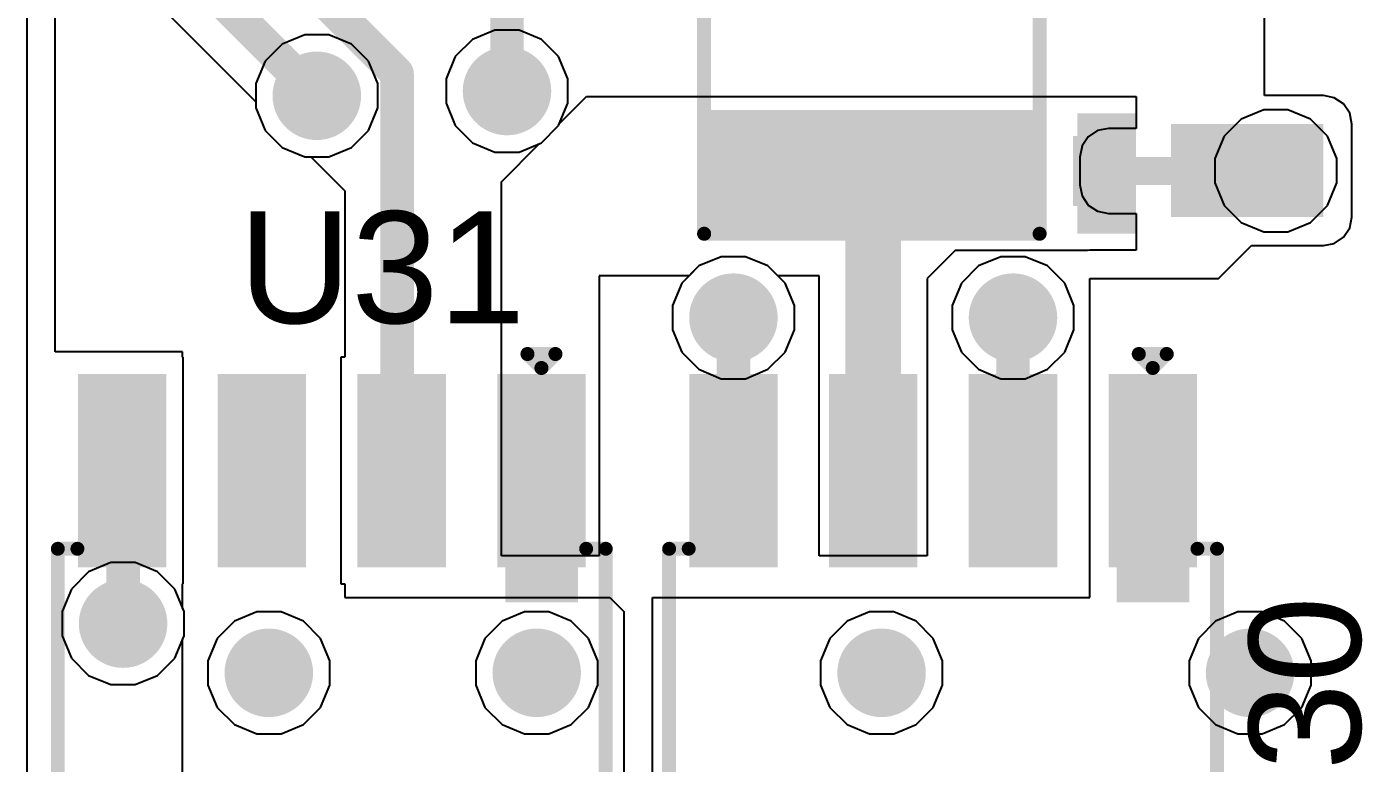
# Model space of a CAD drawing. Header units: millimetres. Extents: x 0 to 5423, y 0 to 5425.
# Drawn here: x 46.23 to 58.37, y 12.11 to 18.8 of the extents above; entities that cross this region are included whole.
import ezdxf

# ---------------------------------------------------------------- set-up
doc = ezdxf.new("R2010")
doc.units = ezdxf.units.MM
for name, color, linetype in [('BottomLayer', 5, 'Continuous'), ('BottomSolder', 6, 'Continuous'), ('TopLayer', 1, 'Continuous'), ('TopOverlay', 2, 'Continuous'), ('TopPaste', 8, 'Continuous'), ('TopSolder', 216, 'Continuous'), ('ViaHoleLayer', 16, 'Continuous')]:
    doc.layers.add(name, color=color, linetype=linetype)
doc.styles.add('Arial', font='', dxfattribs={"height": 0.2})
doc.styles.get('Arial').set_extended_font_data('Arial')

# ---------------------------------------------------------------- blocks, each defined once
blk = doc.blocks.new('N___T___P___51')
at = {"layer": 'TopLayer'}
for points in [[(-0.699, -0.318), (-0.699, 0.318), (-0.241, 0.318), (-0.241, -0.318)], [(0.241, -0.318), (0.241, 0.318), (0.699, 0.318), (0.699, -0.318)], [(-0.384, -0.126), (0.378, -0.126), (0.378, 0.128), (-0.384, 0.128)]]:
    blk.add_hatch(color=1, dxfattribs=at).paths.add_polyline_path(points)
at = {"layer": 'TopPaste'}
for points in [[(-0.699, -0.318), (-0.699, 0.318), (-0.241, 0.318), (-0.241, -0.318)], [(0.241, -0.318), (0.241, 0.318), (0.699, 0.318), (0.699, -0.318)]]:
    blk.add_hatch(color=8, dxfattribs=at).paths.add_polyline_path(points)
blk = doc.blocks.new('SOIC_8_112')
at = {"layer": 'TopLayer'}
for points in [[(-1.925, 2.205), (-1.925, 1.605), (-3.475, 1.605), (-3.475, 2.205)], [(3.475, 2.205), (3.475, 1.605), (1.925, 1.605), (1.925, 2.205)], [(-1.925, 0.935), (-1.925, 0.335), (-3.475, 0.335), (-3.475, 0.935)], [(3.475, 0.935), (3.475, 0.335), (1.925, 0.335), (1.925, 0.935)], [(-1.925, -0.335), (-1.925, -0.935), (-3.475, -0.935), (-3.475, -0.335)], [(3.475, -0.335), (3.475, -0.935), (1.925, -0.935), (1.925, -0.335)], [(-1.925, -1.605), (-1.925, -2.205), (-3.475, -2.205), (-3.475, -1.605)], [(3.475, -1.605), (3.475, -2.205), (1.925, -2.205), (1.925, -1.605)]]:
    blk.add_hatch(color=1, dxfattribs=at).paths.add_polyline_path(points)
at = {"layer": 'TopOverlay'}
blk.add_hatch(color=2, dxfattribs=at).paths.add_polyline_path([(-1.833, 1.577), (-1.503, 1.577), (-1.503, 2.237), (-1.833, 2.237)])
at = {"layer": 'TopPaste'}
for points in [[(-1.925, 2.205), (-1.925, 1.605), (-3.475, 1.605), (-3.475, 2.205)], [(3.475, 2.205), (3.475, 1.605), (1.925, 1.605), (1.925, 2.205)], [(-1.925, 0.935), (-1.925, 0.335), (-3.475, 0.335), (-3.475, 0.935)], [(3.475, 0.935), (3.475, 0.335), (1.925, 0.335), (1.925, 0.935)], [(-1.925, -0.335), (-1.925, -0.935), (-3.475, -0.935), (-3.475, -0.335)], [(3.475, -0.335), (3.475, -0.935), (1.925, -0.935), (1.925, -0.335)], [(-1.925, -1.605), (-1.925, -2.205), (-3.475, -2.205), (-3.475, -1.605)], [(3.475, -1.605), (3.475, -2.205), (1.925, -2.205), (1.925, -1.605)]]:
    blk.add_hatch(color=8, dxfattribs=at).paths.add_polyline_path(points)
at = {"layer": 'TopSolder'}
for points in [[(-1.823, 2.307), (-1.823, 1.503), (-3.577, 1.503), (-3.577, 2.307)], [(3.577, 2.307), (3.577, 1.503), (1.823, 1.503), (1.823, 2.307)], [(-1.823, 1.037), (-1.823, 0.233), (-3.577, 0.233), (-3.577, 1.037)], [(3.577, 1.037), (3.577, 0.233), (1.823, 0.233), (1.823, 1.037)], [(-1.823, -0.233), (-1.823, -1.037), (-3.577, -1.037), (-3.577, -0.233)], [(3.577, -0.233), (3.577, -1.037), (1.823, -1.037), (1.823, -0.233)], [(-1.823, -1.503), (-1.823, -2.307), (-3.577, -2.307), (-3.577, -1.503)], [(3.577, -1.503), (3.577, -2.307), (1.823, -2.307), (1.823, -1.503)]]:
    blk.add_hatch(color=216, dxfattribs=at).paths.add_polyline_path(points)
at = {"layer": 'TopOverlay', "const_width": 0.127}
for points in [[(1.991, 2.489), (-1.991, 2.489)], [(-1.991, 2.311), (-1.991, 2.489)], [(1.991, 2.311), (1.991, 2.489)], [(-3.759, 1.778), (-3.759, 2.032)], [(-3.632, 1.905), (-3.759, 2.032)], [(-3.759, 1.778), (-3.632, 1.905)], [(-1.991, -2.489), (-1.991, -2.311)], [(1.991, -2.489), (1.991, -2.311)], [(1.991, -2.489), (-1.991, -2.489)]]:
    blk.add_lwpolyline(points, dxfattribs=at)
at = {"layer": 'TopOverlay', "const_width": 0.0635}
for points in [[(-2.022, 2.489, 1), (-1.959, 2.489, 1)], [(-2.022, 2.489, 1), (-1.959, 2.489, 1)], [(1.959, 2.489, 1), (2.022, 2.489, 1)], [(1.959, 2.489, 1), (2.022, 2.489, 1)], [(-2.022, 2.311, 1), (-1.959, 2.311, 1)], [(1.959, 2.311, 1), (2.022, 2.311, 1)], [(-3.791, 2.032, 1), (-3.727, 2.032, 1)], [(-3.791, 2.032, 1), (-3.727, 2.032, 1)], [(-3.664, 1.905, 1), (-3.6, 1.905, 1)], [(-3.664, 1.905, 1), (-3.6, 1.905, 1)], [(-3.791, 1.778, 1), (-3.727, 1.778, 1)], [(-3.791, 1.778, 1), (-3.727, 1.778, 1)], [(-2.022, -2.311, 1), (-1.959, -2.311, 1)], [(1.959, -2.311, 1), (2.022, -2.311, 1)], [(-2.022, -2.489, 1), (-1.959, -2.489, 1)], [(-2.022, -2.489, 1), (-1.959, -2.489, 1)], [(1.959, -2.489, 1), (2.022, -2.489, 1)], [(1.959, -2.489, 1), (2.022, -2.489, 1)]]:
    blk.add_lwpolyline(points, format="xyb", close=True, dxfattribs=at)
blk = doc.blocks.new('SOIC_8_113')
at = {"layer": 'TopLayer'}
for points in [[(-1.925, 2.205), (-1.925, 1.605), (-3.475, 1.605), (-3.475, 2.205)], [(3.475, 2.205), (3.475, 1.605), (1.925, 1.605), (1.925, 2.205)], [(-1.925, 0.935), (-1.925, 0.335), (-3.475, 0.335), (-3.475, 0.935)], [(3.475, 0.935), (3.475, 0.335), (1.925, 0.335), (1.925, 0.935)], [(-1.925, -0.335), (-1.925, -0.935), (-3.475, -0.935), (-3.475, -0.335)], [(3.475, -0.335), (3.475, -0.935), (1.925, -0.935), (1.925, -0.335)], [(-1.925, -1.605), (-1.925, -2.205), (-3.475, -2.205), (-3.475, -1.605)], [(3.475, -1.605), (3.475, -2.205), (1.925, -2.205), (1.925, -1.605)]]:
    blk.add_hatch(color=1, dxfattribs=at).paths.add_polyline_path(points)
at = {"layer": 'TopOverlay'}
blk.add_hatch(color=2, dxfattribs=at).paths.add_polyline_path([(-1.833, 1.577), (-1.503, 1.577), (-1.503, 2.237), (-1.833, 2.237)])
at = {"layer": 'TopPaste'}
for points in [[(-1.925, 2.205), (-1.925, 1.605), (-3.475, 1.605), (-3.475, 2.205)], [(3.475, 2.205), (3.475, 1.605), (1.925, 1.605), (1.925, 2.205)], [(-1.925, 0.935), (-1.925, 0.335), (-3.475, 0.335), (-3.475, 0.935)], [(3.475, 0.935), (3.475, 0.335), (1.925, 0.335), (1.925, 0.935)], [(-1.925, -0.335), (-1.925, -0.935), (-3.475, -0.935), (-3.475, -0.335)], [(3.475, -0.335), (3.475, -0.935), (1.925, -0.935), (1.925, -0.335)], [(-1.925, -1.605), (-1.925, -2.205), (-3.475, -2.205), (-3.475, -1.605)], [(3.475, -1.605), (3.475, -2.205), (1.925, -2.205), (1.925, -1.605)]]:
    blk.add_hatch(color=8, dxfattribs=at).paths.add_polyline_path(points)
at = {"layer": 'TopSolder'}
for points in [[(-1.823, 2.307), (-1.823, 1.503), (-3.577, 1.503), (-3.577, 2.307)], [(3.577, 2.307), (3.577, 1.503), (1.823, 1.503), (1.823, 2.307)], [(-1.823, 1.037), (-1.823, 0.233), (-3.577, 0.233), (-3.577, 1.037)], [(3.577, 1.037), (3.577, 0.233), (1.823, 0.233), (1.823, 1.037)], [(-1.823, -0.233), (-1.823, -1.037), (-3.577, -1.037), (-3.577, -0.233)], [(3.577, -0.233), (3.577, -1.037), (1.823, -1.037), (1.823, -0.233)], [(-1.823, -1.503), (-1.823, -2.307), (-3.577, -2.307), (-3.577, -1.503)], [(3.577, -1.503), (3.577, -2.307), (1.823, -2.307), (1.823, -1.503)]]:
    blk.add_hatch(color=216, dxfattribs=at).paths.add_polyline_path(points)
at = {"layer": 'TopOverlay', "const_width": 0.127}
for points in [[(1.991, 2.489), (-1.991, 2.489)], [(-1.991, 2.311), (-1.991, 2.489)], [(1.991, 2.311), (1.991, 2.489)], [(-3.759, 1.778), (-3.759, 2.032)], [(-3.632, 1.905), (-3.759, 2.032)], [(-3.759, 1.778), (-3.632, 1.905)], [(-1.991, -2.489), (-1.991, -2.311)], [(1.991, -2.489), (1.991, -2.311)], [(1.991, -2.489), (-1.991, -2.489)]]:
    blk.add_lwpolyline(points, dxfattribs=at)
at = {"layer": 'TopOverlay', "const_width": 0.0635}
for points in [[(-2.022, 2.489, 1), (-1.959, 2.489, 1)], [(-2.022, 2.489, 1), (-1.959, 2.489, 1)], [(1.959, 2.489, 1), (2.022, 2.489, 1)], [(1.959, 2.489, 1), (2.022, 2.489, 1)], [(-2.022, 2.311, 1), (-1.959, 2.311, 1)], [(1.959, 2.311, 1), (2.022, 2.311, 1)], [(-3.791, 2.032, 1), (-3.727, 2.032, 1)], [(-3.791, 2.032, 1), (-3.727, 2.032, 1)], [(-3.664, 1.905, 1), (-3.6, 1.905, 1)], [(-3.664, 1.905, 1), (-3.6, 1.905, 1)], [(-3.791, 1.778, 1), (-3.727, 1.778, 1)], [(-3.791, 1.778, 1), (-3.727, 1.778, 1)], [(-2.022, -2.311, 1), (-1.959, -2.311, 1)], [(1.959, -2.311, 1), (2.022, -2.311, 1)], [(-2.022, -2.489, 1), (-1.959, -2.489, 1)], [(-2.022, -2.489, 1), (-1.959, -2.489, 1)], [(1.959, -2.489, 1), (2.022, -2.489, 1)], [(1.959, -2.489, 1), (2.022, -2.489, 1)]]:
    blk.add_lwpolyline(points, format="xyb", close=True, dxfattribs=at)
blk = doc.blocks.new('RES_2010_180')
at = {"layer": 'TopLayer'}
for points in [[(-2.8, 1.4), (-1.9, 1.4), (-1.9, -1.4), (-2.8, -1.4)], [(1.9, 1.4), (2.8, 1.4), (2.8, -1.4), (1.9, -1.4)]]:
    blk.add_hatch(color=1, dxfattribs=at).paths.add_polyline_path(points)
at = {"layer": 'TopPaste'}
for points in [[(-2.8, 1.4), (-1.9, 1.4), (-1.9, -1.4), (-2.8, -1.4)], [(1.9, 1.4), (2.8, 1.4), (2.8, -1.4), (1.9, -1.4)]]:
    blk.add_hatch(color=8, dxfattribs=at).paths.add_polyline_path(points)
at = {"layer": 'TopSolder'}
for points in [[(-2.902, 1.502), (-1.798, 1.502), (-1.798, -1.502), (-2.902, -1.502)], [(1.798, 1.502), (2.902, 1.502), (2.902, -1.502), (1.798, -1.502)]]:
    blk.add_hatch(color=216, dxfattribs=at).paths.add_polyline_path(points)
at = {"layer": 'TopOverlay', "const_width": 0.127}
for points in [[(2.921, 1.524), (-2.921, 1.524)], [(-2.921, -1.524), (-2.921, 1.524)], [(2.921, -1.524), (2.921, 1.524)], [(2.921, -1.524), (-2.921, -1.524)]]:
    blk.add_lwpolyline(points, dxfattribs=at)
at = {"layer": 'TopOverlay', "const_width": 0.0635}
for points in [[(-2.953, 1.524, 1), (-2.889, 1.524, 1)], [(-2.953, 1.524, 1), (-2.889, 1.524, 1)], [(2.889, 1.524, 1), (2.953, 1.524, 1)], [(2.889, 1.524, 1), (2.953, 1.524, 1)], [(-2.953, -1.524, 1), (-2.889, -1.524, 1)], [(-2.953, -1.524, 1), (-2.889, -1.524, 1)], [(2.889, -1.524, 1), (2.953, -1.524, 1)], [(2.889, -1.524, 1), (2.953, -1.524, 1)]]:
    blk.add_lwpolyline(points, format="xyb", close=True, dxfattribs=at)

msp = doc.modelspace()

# ---------------------------------------------------------------- hatches: boundary and pattern name
at = {"layer": 'BottomLayer'}
h = msp.add_hatch(color=5, dxfattribs=at)
edge = h.paths.add_edge_path()
edge.add_arc((48.869, 18.169), 0.3, 0, 360)
h = msp.add_hatch(color=5, dxfattribs=at)
edge = h.paths.add_edge_path()
edge.add_arc((50.597, 18.212), 0.3, 0, 360)
h = msp.add_hatch(color=5, dxfattribs=at)
edge = h.paths.add_edge_path()
edge.add_arc((57.582, 17.487), 0.3, 0, 360)
h = msp.add_hatch(color=5, dxfattribs=at)
edge = h.paths.add_edge_path()
edge.add_arc((52.654, 16.154), 0.3, 0, 360)
h = msp.add_hatch(color=5, dxfattribs=at)
edge = h.paths.add_edge_path()
edge.add_arc((55.194, 16.154), 0.3, 0, 360)
h = msp.add_hatch(color=5, dxfattribs=at)
edge = h.paths.add_edge_path()
edge.add_arc((47.109, 13.376), 0.3, 0, 360)
h = msp.add_hatch(color=5, dxfattribs=at)
edge = h.paths.add_edge_path()
edge.add_arc((48.433, 12.929), 0.3, 0, 360)
h = msp.add_hatch(color=5, dxfattribs=at)
edge = h.paths.add_edge_path()
edge.add_arc((50.867, 12.929), 0.3, 0, 360)
h = msp.add_hatch(color=5, dxfattribs=at)
edge = h.paths.add_edge_path()
edge.add_arc((54, 12.929), 0.3, 0, 360)
h = msp.add_hatch(color=5, dxfattribs=at)
edge = h.paths.add_edge_path()
edge.add_arc((57.348, 12.929), 0.3, 0, 360)
at = {"layer": 'BottomSolder'}
h = msp.add_hatch(color=6, dxfattribs=at)
edge = h.paths.add_edge_path()
edge.add_arc((48.869, 18.169), 0.402, 0, 360)
h = msp.add_hatch(color=6, dxfattribs=at)
edge = h.paths.add_edge_path()
edge.add_arc((50.597, 18.212), 0.402, 0, 360)
h = msp.add_hatch(color=6, dxfattribs=at)
edge = h.paths.add_edge_path()
edge.add_arc((57.582, 17.487), 0.402, 0, 360)
h = msp.add_hatch(color=6, dxfattribs=at)
edge = h.paths.add_edge_path()
edge.add_arc((52.654, 16.154), 0.402, 0, 360)
h = msp.add_hatch(color=6, dxfattribs=at)
edge = h.paths.add_edge_path()
edge.add_arc((55.194, 16.154), 0.402, 0, 360)
h = msp.add_hatch(color=6, dxfattribs=at)
edge = h.paths.add_edge_path()
edge.add_arc((47.109, 13.376), 0.402, 0, 360)
h = msp.add_hatch(color=6, dxfattribs=at)
edge = h.paths.add_edge_path()
edge.add_arc((48.433, 12.929), 0.402, 0, 360)
h = msp.add_hatch(color=6, dxfattribs=at)
edge = h.paths.add_edge_path()
edge.add_arc((50.867, 12.929), 0.402, 0, 360)
h = msp.add_hatch(color=6, dxfattribs=at)
edge = h.paths.add_edge_path()
edge.add_arc((54, 12.929), 0.402, 0, 360)
h = msp.add_hatch(color=6, dxfattribs=at)
edge = h.paths.add_edge_path()
edge.add_arc((57.348, 12.929), 0.402, 0, 360)
at = {"layer": 'TopLayer'}
h = msp.add_hatch(color=1, dxfattribs=at)
edge = h.paths.add_edge_path()
edge.add_arc((48.869, 18.169), 0.3, 0, 360)
h = msp.add_hatch(color=1, dxfattribs=at)
edge = h.paths.add_edge_path()
edge.add_arc((50.597, 18.212), 0.3, 0, 360)
for points in [[(55.778, 16.916), (56.312, 16.916), (56.312, 18.009), (55.778, 18.009)], [(56.629, 17.068), (58.014, 17.068), (58.014, 17.912), (56.629, 17.912)]]:
    msp.add_hatch(color=1, dxfattribs=at).paths.add_polyline_path(points)
h = msp.add_hatch(color=1, dxfattribs=at)
edge = h.paths.add_edge_path()
edge.add_arc((57.582, 17.487), 0.3, 0, 360)
h = msp.add_hatch(color=1, dxfattribs=at)
edge = h.paths.add_edge_path()
edge.add_arc((52.654, 16.154), 0.3, 0, 360)
h = msp.add_hatch(color=1, dxfattribs=at)
edge = h.paths.add_edge_path()
edge.add_arc((55.194, 16.154), 0.3, 0, 360)
h = msp.add_hatch(color=1, dxfattribs=at)
edge = h.paths.add_edge_path()
edge.add_arc((47.109, 13.376), 0.3, 0, 360)
h = msp.add_hatch(color=1, dxfattribs=at)
edge = h.paths.add_edge_path()
edge.add_arc((48.433, 12.929), 0.3, 0, 360)
h = msp.add_hatch(color=1, dxfattribs=at)
edge = h.paths.add_edge_path()
edge.add_arc((50.867, 12.929), 0.3, 0, 360)
h = msp.add_hatch(color=1, dxfattribs=at)
edge = h.paths.add_edge_path()
edge.add_arc((54, 12.929), 0.3, 0, 360)
h = msp.add_hatch(color=1, dxfattribs=at)
edge = h.paths.add_edge_path()
edge.add_arc((57.348, 12.929), 0.3, 0, 360)
at = {"layer": 'TopSolder'}
h = msp.add_hatch(color=216, dxfattribs=at)
edge = h.paths.add_edge_path()
edge.add_arc((48.869, 18.169), 0.402, 0, 360)
h = msp.add_hatch(color=216, dxfattribs=at)
edge = h.paths.add_edge_path()
edge.add_arc((50.597, 18.212), 0.402, 0, 360)
h = msp.add_hatch(color=216, dxfattribs=at)
edge = h.paths.add_edge_path()
edge.add_arc((57.582, 17.487), 0.402, 0, 360)
h = msp.add_hatch(color=216, dxfattribs=at)
edge = h.paths.add_edge_path()
edge.add_arc((52.654, 16.154), 0.402, 0, 360)
h = msp.add_hatch(color=216, dxfattribs=at)
edge = h.paths.add_edge_path()
edge.add_arc((55.194, 16.154), 0.402, 0, 360)
h = msp.add_hatch(color=216, dxfattribs=at)
edge = h.paths.add_edge_path()
edge.add_arc((47.109, 13.376), 0.402, 0, 360)
h = msp.add_hatch(color=216, dxfattribs=at)
edge = h.paths.add_edge_path()
edge.add_arc((48.433, 12.929), 0.402, 0, 360)
h = msp.add_hatch(color=216, dxfattribs=at)
edge = h.paths.add_edge_path()
edge.add_arc((50.867, 12.929), 0.402, 0, 360)
h = msp.add_hatch(color=216, dxfattribs=at)
edge = h.paths.add_edge_path()
edge.add_arc((54, 12.929), 0.402, 0, 360)
h = msp.add_hatch(color=216, dxfattribs=at)
edge = h.paths.add_edge_path()
edge.add_arc((57.348, 12.929), 0.402, 0, 360)
at = {"layer": 'ViaHoleLayer'}
h = msp.add_hatch(color=16, dxfattribs=at)
edge = h.paths.add_edge_path()
edge.add_arc((50.597, 18.212), 0.15, 0, 360)
h = msp.add_hatch(color=16, dxfattribs=at)
edge = h.paths.add_edge_path()
edge.add_arc((48.869, 18.169), 0.15, 0, 360)
h = msp.add_hatch(color=16, dxfattribs=at)
edge = h.paths.add_edge_path()
edge.add_arc((57.582, 17.487), 0.15, 0, 360)
h = msp.add_hatch(color=16, dxfattribs=at)
edge = h.paths.add_edge_path()
edge.add_arc((52.654, 16.154), 0.15, 0, 360)
h = msp.add_hatch(color=16, dxfattribs=at)
edge = h.paths.add_edge_path()
edge.add_arc((55.194, 16.154), 0.15, 0, 360)
h = msp.add_hatch(color=16, dxfattribs=at)
edge = h.paths.add_edge_path()
edge.add_arc((47.109, 13.376), 0.15, 0, 360)
h = msp.add_hatch(color=16, dxfattribs=at)
edge = h.paths.add_edge_path()
edge.add_arc((48.433, 12.929), 0.15, 0, 360)
h = msp.add_hatch(color=16, dxfattribs=at)
edge = h.paths.add_edge_path()
edge.add_arc((50.867, 12.929), 0.15, 0, 360)
h = msp.add_hatch(color=16, dxfattribs=at)
edge = h.paths.add_edge_path()
edge.add_arc((54, 12.929), 0.15, 0, 360)
h = msp.add_hatch(color=16, dxfattribs=at)
edge = h.paths.add_edge_path()
edge.add_arc((57.348, 12.929), 0.15, 0, 360)

# ---------------------------------------------------------------- linework, layer by layer
at = {"layer": 'BottomLayer'}
for p, q in [((48.759, 18.723), (48.555, 18.639)), ((48.979, 18.723), (48.759, 18.723)), ((49.183, 18.639), (48.979, 18.723)), ((50.487, 18.766), (50.283, 18.681)), ((50.707, 18.766), (50.487, 18.766)), ((50.911, 18.681), (50.707, 18.766)), ((48.555, 18.639), (48.399, 18.483)), ((49.339, 18.483), (49.183, 18.639)), ((50.283, 18.681), (50.127, 18.526)), ((51.066, 18.526), (50.911, 18.681)), ((48.399, 18.483), (48.315, 18.279)), ((49.423, 18.279), (49.339, 18.483)), ((50.127, 18.526), (50.043, 18.322)), ((51.151, 18.322), (51.066, 18.526)), ((48.315, 18.279), (48.315, 18.059)), ((49.423, 18.059), (49.423, 18.279)), ((50.043, 18.322), (50.043, 18.102)), ((51.151, 18.102), (51.151, 18.322)), ((50.043, 18.102), (50.127, 17.898)), ((51.066, 17.898), (51.151, 18.102)), ((48.315, 18.059), (48.399, 17.855)), ((49.339, 17.855), (49.423, 18.059)), ((57.472, 18.041), (57.268, 17.957)), ((57.692, 18.041), (57.472, 18.041)), ((57.896, 17.957), (57.692, 18.041)), ((48.399, 17.855), (48.555, 17.699)), ((49.183, 17.699), (49.339, 17.855)), ((50.127, 17.898), (50.283, 17.742)), ((50.911, 17.742), (51.066, 17.898)), ((57.268, 17.957), (57.112, 17.801)), ((58.051, 17.801), (57.896, 17.957)), ((50.283, 17.742), (50.487, 17.658)), ((50.707, 17.658), (50.911, 17.742)), ((57.112, 17.801), (57.028, 17.598)), ((58.136, 17.598), (58.051, 17.801)), ((48.555, 17.699), (48.759, 17.615)), ((48.759, 17.615), (48.979, 17.615)), ((48.979, 17.615), (49.183, 17.699)), ((50.487, 17.658), (50.707, 17.658)), ((57.028, 17.598), (57.028, 17.377)), ((58.136, 17.377), (58.136, 17.598)), ((57.028, 17.377), (57.112, 17.174)), ((58.051, 17.174), (58.136, 17.377)), ((57.112, 17.174), (57.268, 17.018)), ((57.896, 17.018), (58.051, 17.174)), ((57.268, 17.018), (57.472, 16.933)), ((57.692, 16.933), (57.896, 17.018)), ((57.472, 16.933), (57.692, 16.933)), ((52.34, 16.624), (52.185, 16.468)), ((52.544, 16.708), (52.34, 16.624)), ((52.764, 16.708), (52.544, 16.708)), ((52.968, 16.624), (52.764, 16.708)), ((53.124, 16.468), (52.968, 16.624)), ((54.88, 16.624), (54.725, 16.468)), ((55.084, 16.708), (54.88, 16.624)), ((55.304, 16.708), (55.084, 16.708)), ((55.508, 16.624), (55.304, 16.708)), ((55.664, 16.468), (55.508, 16.624)), ((52.185, 16.468), (52.1, 16.265)), ((53.208, 16.265), (53.124, 16.468)), ((54.725, 16.468), (54.64, 16.265)), ((55.748, 16.265), (55.664, 16.468)), ((52.1, 16.265), (52.1, 16.044)), ((53.208, 16.044), (53.208, 16.265)), ((54.64, 16.265), (54.64, 16.044)), ((55.748, 16.044), (55.748, 16.265)), ((52.1, 16.044), (52.185, 15.841)), ((53.124, 15.841), (53.208, 16.044)), ((54.64, 16.044), (54.725, 15.841)), ((55.664, 15.841), (55.748, 16.044)), ((52.185, 15.841), (52.34, 15.685)), ((52.968, 15.685), (53.124, 15.841)), ((54.725, 15.841), (54.88, 15.685)), ((55.508, 15.685), (55.664, 15.841)), ((52.34, 15.685), (52.544, 15.6)), ((52.764, 15.6), (52.968, 15.685)), ((54.88, 15.685), (55.084, 15.6)), ((55.304, 15.6), (55.508, 15.685)), ((52.544, 15.6), (52.764, 15.6)), ((55.084, 15.6), (55.304, 15.6)), ((46.795, 13.845), (46.639, 13.689)), ((46.998, 13.93), (46.795, 13.845)), ((47.219, 13.93), (46.998, 13.93)), ((47.422, 13.845), (47.219, 13.93)), ((47.578, 13.689), (47.422, 13.845)), ((46.639, 13.689), (46.555, 13.486)), ((47.663, 13.486), (47.578, 13.689)), ((46.555, 13.486), (46.555, 13.265)), ((47.663, 13.265), (47.663, 13.486)), ((48.323, 13.483), (48.12, 13.398)), ((48.544, 13.483), (48.323, 13.483)), ((48.747, 13.398), (48.544, 13.483)), ((50.757, 13.483), (50.553, 13.398)), ((50.977, 13.483), (50.757, 13.483)), ((51.181, 13.398), (50.977, 13.483)), ((53.89, 13.483), (53.687, 13.398)), ((54.111, 13.483), (53.89, 13.483)), ((54.314, 13.398), (54.111, 13.483)), ((57.238, 13.483), (57.035, 13.398)), ((57.459, 13.483), (57.238, 13.483)), ((57.662, 13.398), (57.459, 13.483)), ((48.12, 13.398), (47.964, 13.242)), ((48.903, 13.242), (48.747, 13.398)), ((50.553, 13.398), (50.397, 13.242)), ((51.337, 13.242), (51.181, 13.398)), ((53.687, 13.398), (53.531, 13.242)), ((54.47, 13.242), (54.314, 13.398)), ((57.035, 13.398), (56.879, 13.242)), ((57.818, 13.242), (57.662, 13.398)), ((46.555, 13.265), (46.639, 13.062)), ((47.578, 13.062), (47.663, 13.265)), ((47.964, 13.242), (47.879, 13.039)), ((48.987, 13.039), (48.903, 13.242)), ((50.397, 13.242), (50.313, 13.039)), ((51.421, 13.039), (51.337, 13.242)), ((53.531, 13.242), (53.446, 13.039)), ((54.554, 13.039), (54.47, 13.242)), ((56.879, 13.242), (56.794, 13.039)), ((57.902, 13.039), (57.818, 13.242)), ((46.639, 13.062), (46.795, 12.906)), ((47.422, 12.906), (47.578, 13.062)), ((47.879, 13.039), (47.879, 12.818)), ((48.987, 12.818), (48.987, 13.039)), ((50.313, 13.039), (50.313, 12.818)), ((51.421, 12.818), (51.421, 13.039)), ((53.446, 13.039), (53.446, 12.818)), ((54.554, 12.818), (54.554, 13.039)), ((56.794, 13.039), (56.794, 12.818)), ((57.902, 12.818), (57.902, 13.039)), ((46.795, 12.906), (46.998, 12.822)), ((47.219, 12.822), (47.422, 12.906)), ((46.998, 12.822), (47.219, 12.822)), ((47.879, 12.818), (47.964, 12.615)), ((48.903, 12.615), (48.987, 12.818)), ((50.313, 12.818), (50.397, 12.615)), ((51.337, 12.615), (51.421, 12.818)), ((53.446, 12.818), (53.531, 12.615)), ((54.47, 12.615), (54.554, 12.818)), ((56.794, 12.818), (56.879, 12.615)), ((57.818, 12.615), (57.902, 12.818)), ((47.964, 12.615), (48.12, 12.459)), ((48.747, 12.459), (48.903, 12.615)), ((50.397, 12.615), (50.553, 12.459)), ((51.181, 12.459), (51.337, 12.615)), ((53.531, 12.615), (53.687, 12.459)), ((54.314, 12.459), (54.47, 12.615)), ((56.879, 12.615), (57.035, 12.459)), ((57.662, 12.459), (57.818, 12.615)), ((48.12, 12.459), (48.323, 12.375)), ((48.544, 12.375), (48.747, 12.459)), ((50.553, 12.459), (50.757, 12.375)), ((50.977, 12.375), (51.181, 12.459)), ((53.687, 12.459), (53.89, 12.375)), ((54.111, 12.375), (54.314, 12.459)), ((57.035, 12.459), (57.238, 12.375)), ((57.459, 12.375), (57.662, 12.459)), ((48.323, 12.375), (48.544, 12.375)), ((50.757, 12.375), (50.977, 12.375)), ((53.89, 12.375), (54.111, 12.375)), ((57.238, 12.375), (57.459, 12.375))]:
    msp.add_line(p, q, dxfattribs=at)
at = {"layer": 'TopLayer'}
for p, q in [((46.492, 15.844), (46.492, 23.279)), ((57.48, 18.171), (57.48, 21.522)), ((46.233, 19.398), (46.233, 13.91)), ((47.296, 19.133), (48.315, 18.114)), ((48.315, 18.114), (48.315, 18.059)), ((51.075, 17.918), (51.318, 18.161)), ((51.318, 18.161), (56.312, 18.161)), ((56.312, 18.161), (56.312, 17.872)), ((58.014, 18.171), (57.48, 18.171)), ((58.113, 18.151), (58.014, 18.171)), ((58.197, 18.095), (58.113, 18.151)), ((58.253, 18.011), (58.197, 18.095)), ((48.315, 18.059), (48.399, 17.855)), ((58.273, 17.912), (58.253, 18.011)), ((48.399, 17.855), (48.555, 17.699)), ((50.911, 17.742), (51.066, 17.898)), ((51.066, 17.898), (51.075, 17.918)), ((55.962, 17.853), (55.878, 17.797)), ((56.061, 17.872), (55.962, 17.853)), ((56.312, 17.872), (56.061, 17.872)), ((58.273, 17.068), (58.273, 17.912)), ((50.546, 17.389), (50.89, 17.734)), ((50.89, 17.734), (50.911, 17.742)), ((55.878, 17.797), (55.822, 17.713)), ((48.555, 17.699), (48.759, 17.615)), ((48.759, 17.615), (48.814, 17.615)), ((48.814, 17.615), (49.124, 17.306)), ((55.822, 17.713), (55.802, 17.613)), ((55.802, 17.613), (55.802, 17.359)), ((50.546, 13.99), (50.546, 17.389)), ((55.802, 17.359), (55.822, 17.26)), ((49.124, 17.306), (49.124, 15.794)), ((55.822, 17.26), (55.878, 17.176)), ((55.878, 17.176), (55.962, 17.12)), ((55.962, 17.12), (56.061, 17.1)), ((56.061, 17.1), (56.312, 17.1)), ((56.312, 17.1), (56.312, 16.768)), ((58.253, 16.969), (58.273, 17.068)), ((58.113, 16.829), (58.197, 16.885)), ((58.197, 16.885), (58.253, 16.969)), ((54.669, 16.764), (54.415, 16.51)), ((55.871, 16.764), (54.669, 16.764)), ((55.893, 16.768), (55.871, 16.764)), ((56.312, 16.768), (55.893, 16.768)), ((57.061, 16.509), (57.361, 16.809)), ((57.361, 16.809), (58.014, 16.809)), ((58.014, 16.809), (58.113, 16.829)), ((52.34, 16.624), (52.252, 16.535)), ((52.544, 16.708), (52.34, 16.624)), ((52.764, 16.708), (52.544, 16.708)), ((52.968, 16.624), (52.764, 16.708)), ((53.057, 16.535), (52.968, 16.624)), ((52.252, 16.535), (51.434, 16.535)), ((51.434, 16.535), (51.434, 13.99)), ((53.434, 16.535), (53.057, 16.535)), ((53.434, 13.99), (53.434, 16.535)), ((54.415, 16.51), (54.415, 13.99)), ((55.893, 16.382), (55.893, 16.509)), ((55.893, 16.509), (57.061, 16.509)), ((55.893, 13.613), (55.893, 16.382)), ((47.65, 15.844), (46.492, 15.844)), ((47.65, 15.794), (47.65, 15.844)), ((47.654, 15.794), (47.65, 15.794)), ((47.654, 13.736), (47.654, 15.794)), ((49.124, 15.794), (49.086, 15.794)), ((49.086, 15.794), (49.086, 13.736)), ((51.434, 13.99), (50.546, 13.99)), ((54.415, 13.99), (53.434, 13.99)), ((46.233, 13.91), (46.233, 11.48)), ((47.65, 13.515), (47.65, 13.736)), ((47.65, 13.736), (47.654, 13.736)), ((49.086, 13.736), (49.124, 13.736)), ((49.124, 13.736), (49.124, 13.613)), ((49.124, 13.613), (51.532, 13.613)), ((51.532, 13.613), (51.659, 13.486)), ((51.918, 13.486), (51.918, 13.613)), ((51.918, 13.613), (55.893, 13.613)), ((47.663, 13.486), (47.65, 13.515)), ((47.663, 13.265), (47.663, 13.486)), ((51.659, 13.486), (51.659, 7.11)), ((51.918, 10.576), (51.918, 13.486)), ((47.65, 13.236), (47.663, 13.265)), ((47.65, 12.793), (47.65, 13.236)), ((47.65, 11.48), (47.65, 12.793))]:
    msp.add_line(p, q, dxfattribs=at)
for points, const_width in [([(47.883, 20.087), (49.598, 18.372)], 0.305), ([(47.383, 19.654), (48.869, 18.169)], 0.305), ([(50.597, 18.212), (50.597, 19.355)], 0.305), ([(49.598, 14.815), (49.598, 18.372)], 0.305), ([(53.912, 17.411), (53.924, 17.411)], 0.508), ([(53.924, 14.765), (53.924, 17.411)], 0.508), ([(52.654, 14.765), (52.654, 16.154)], 0.305), ([(55.194, 14.765), (55.194, 16.154)], 0.305), ([(47.109, 13.426), (47.109, 14.815)], 0.305)]:
    msp.add_lwpolyline(points, dxfattribs=dict(at, const_width=const_width))
for points, const_width in [([(49.522, 18.372, 1), (49.674, 18.372, 1)], 0.152), ([(49.522, 18.372, 1), (49.674, 18.372, 1)], 0.152), ([(50.521, 18.212, 1), (50.673, 18.212, 1)], 0.152), ([(48.793, 18.169, 1), (48.945, 18.169, 1)], 0.152), ([(53.785, 17.411, 1), (54.039, 17.411, 1)], 0.254), ([(53.797, 17.411, 1), (54.051, 17.411, 1)], 0.254), ([(53.797, 17.411, 1), (54.051, 17.411, 1)], 0.254), ([(52.578, 16.154, 1), (52.73, 16.154, 1)], 0.152), ([(55.118, 16.154, 1), (55.27, 16.154, 1)], 0.152), ([(47.032, 14.815, 1), (47.185, 14.815, 1)], 0.152), ([(49.522, 14.815, 1), (49.674, 14.815, 1)], 0.152), ([(53.797, 14.765, 1), (54.051, 14.765, 1)], 0.254), ([(52.578, 14.765, 1), (52.73, 14.765, 1)], 0.152), ([(55.118, 14.765, 1), (55.27, 14.765, 1)], 0.152), ([(47.032, 13.426, 1), (47.185, 13.426, 1)], 0.152)]:
    msp.add_lwpolyline(points, format="xyb", close=True, dxfattribs=dict(at, const_width=const_width))

# ---------------------------------------------------------------- block references
for name, p, rotation in [('RES_2010_180', (53.912, 19.837), 270), ('N___T___P___51', (56.439, 17.487), 180), ('SOIC_8_112', (49.005, 12.065), 270), ('SOIC_8_113', (54.559, 12.065), 270)]:
    msp.add_blockref(name, p, dxfattribs=dict(rotation=rotation))

# ---------------------------------------------------------------- texts
at = {"layer": 'TopOverlay', "style": 'Arial'}
msp.add_text('U31', height=1.016, dxfattribs=at).set_placement((48.159, 16.104))
msp.add_text('U30', height=1.016, rotation=90, dxfattribs=at).set_placement((58.353, 11.02))

doc.saveas('drawing.dxf')
